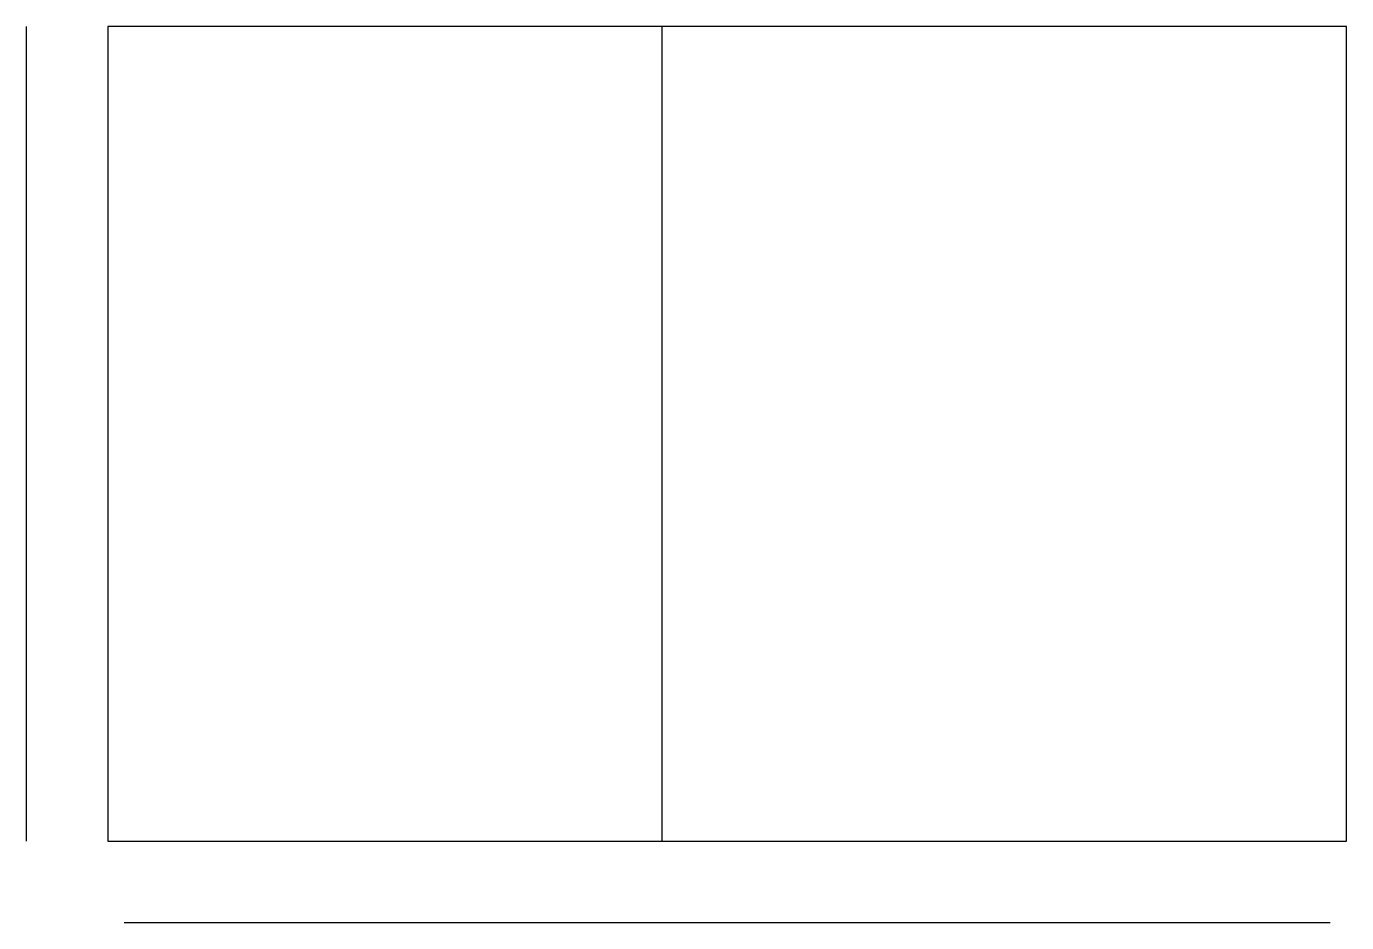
# Model space of a CAD drawing. Header units: inches. Extents: x -500 to 7600, y -500 to 5000.
import ezdxf

# ---------------------------------------------------------------- set-up
doc = ezdxf.new("R2010")
doc.units = ezdxf.units.IN
for name, color, linetype in [('DIMS', 7, 'Continuous'), ('GRID', 7, 'Continuous'), ('WALL', 7, 'Continuous'), ('WALL-EXT', 7, 'Continuous'), ('wall_ext', 7, 'Continuous')]:
    doc.layers.add(name, color=color, linetype=linetype)

msp = doc.modelspace()

# ---------------------------------------------------------------- linework, layer by layer
at = {"layer": 'DIMS'}
msp.add_line((100, -500), (7500, -500), dxfattribs=at)
at = {"layer": 'GRID'}
msp.add_line((-500, 0), (-500, 5000), dxfattribs=at)
at = {"layer": 'WALL'}
for points in [[(0, 5000), (0, 0)], [(7600, 0), (7600, 5000)]]:
    msp.add_lwpolyline(points, dxfattribs=at)
at = {"layer": 'WALL-EXT'}
for points in [[(7600, 5000), (0, 5000)], [(0, 5000), (0, 0)], [(0, 0), (7600, 0)]]:
    msp.add_lwpolyline(points, dxfattribs=at)
at = {"layer": 'wall_ext'}
for points in [[(3400, 0), (3400, 5000)], [(7600, 0), (7600, 5000)], [(0, 0), (7600, 0)]]:
    msp.add_lwpolyline(points, dxfattribs=at)

doc.saveas('drawing.dxf')
